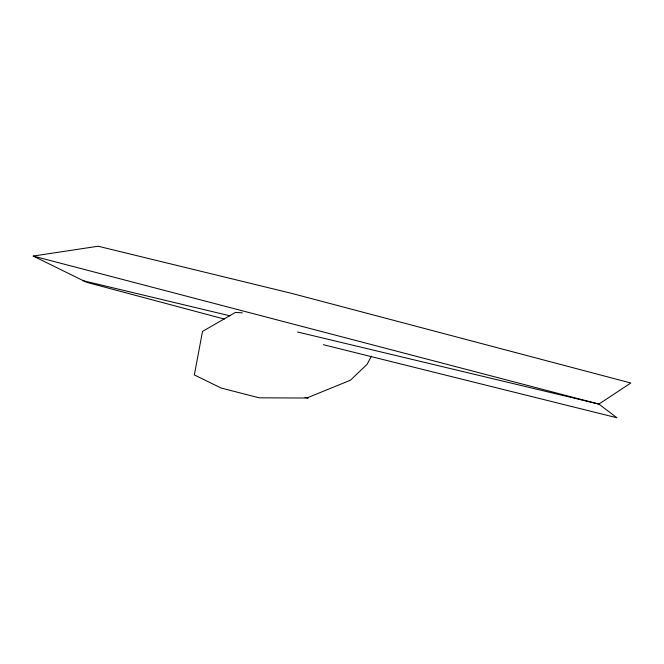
<?xml version="1.0" encoding="UTF-8"?>
<svg xmlns="http://www.w3.org/2000/svg" width="664" height="664" viewBox="0 0 664 664"><rect width="100%" height="100%" fill="white"/><g stroke="black" fill="none" stroke-linecap="round" stroke-linejoin="round"><path stroke-width="1" d="M242.36 312.852L235.496 312.395L202.503 331.411L194.353 374.928L221.178 388.042L259.151 397.819L307.922 398.035L308.03 397.504L350.368 380.256L367.109 364.337L371.4 356.12M224.283 319.06L86.627 282.316L33.2 256.063L98.123 246.228L291.629 293.372L630.8 383.012L598.895 404.094L297.497 331.983M82.784 280.615L229.96 315.823M323.385 344.699L616.931 417.772L598.895 404.094L33.2 256.063M304.959 397.288L307.922 398.035"/></g></svg>
